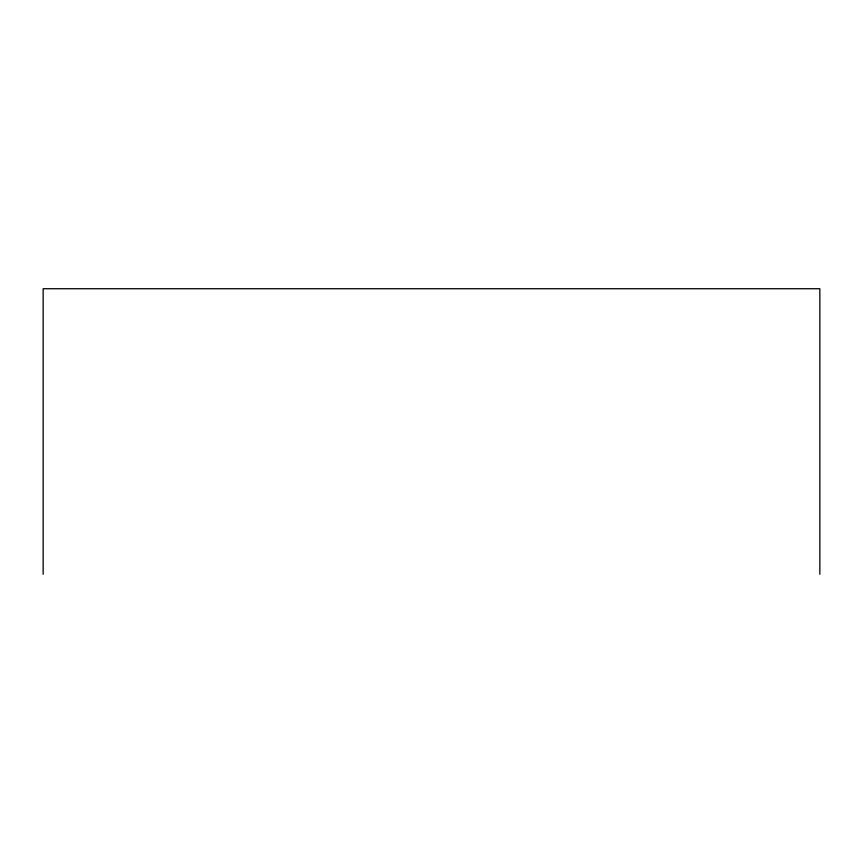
<?xml version="1.0" encoding="UTF-8"?>
<svg xmlns="http://www.w3.org/2000/svg" width="863" height="863" viewBox="0 0 863 863"><rect width="100%" height="100%" fill="white"/><g stroke="black" fill="none" stroke-linecap="round" stroke-linejoin="round"><path stroke-width="1.29" d="M819.85 574.273L819.85 288.727L43.15 288.727L43.15 574.273"/></g></svg>
